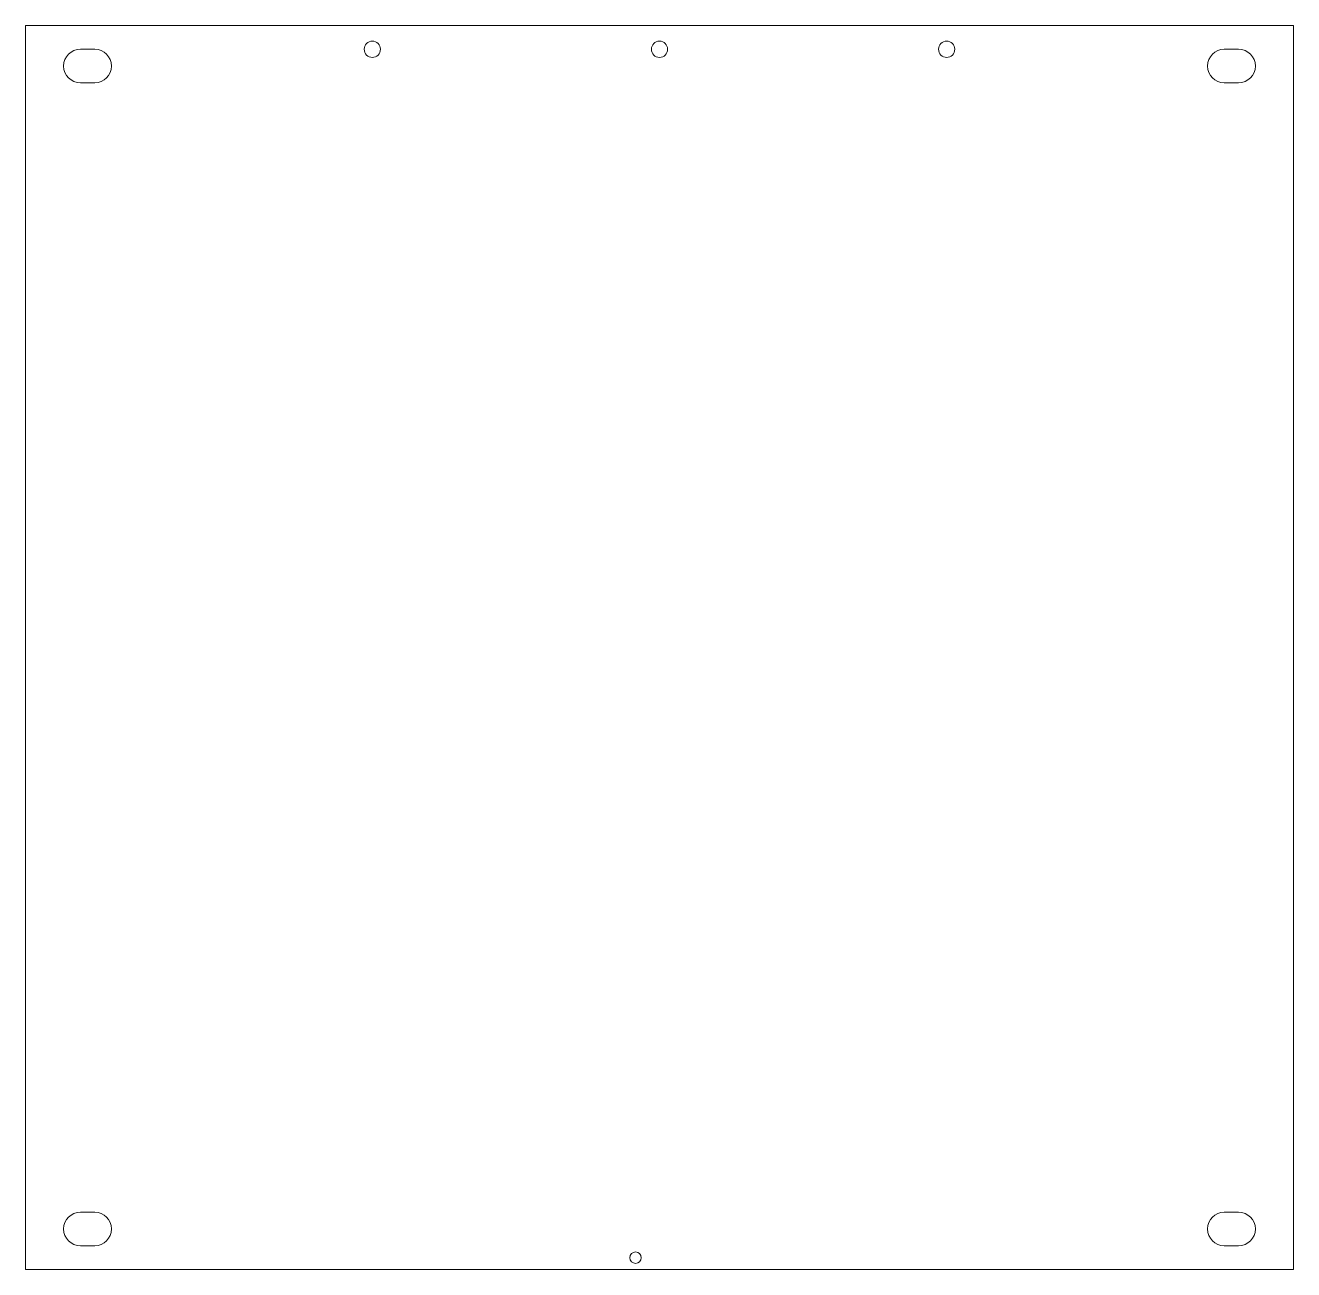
# Model space of a CAD drawing. Header units: millimetres. Extents: x -132 to 132, y -130 to 130.
import ezdxf

# ---------------------------------------------------------------- set-up
doc = ezdxf.new("R2010")
doc.units = ezdxf.units.MM

msp = doc.modelspace()

# ---------------------------------------------------------------- linework, layer by layer
at = {"color": 7, "linetype": 'Continuous', "lineweight": 15}
for p, q in [((-132.5, 130), (-132.5, -130)), ((132.5, 130), (-132.5, 130)), ((132.5, -130), (132.5, 130)), ((-121, 125), (-118, 125)), ((118, 125), (121, 125)), ((-121, 118), (-118, 118)), ((118, 118), (121, 118)), ((-121, -118), (-118, -118)), ((118, -118), (121, -118)), ((-121, -125), (-118, -125)), ((118, -125), (121, -125)), ((-132.5, -130), (132.5, -130))]:
    msp.add_line(p, q, dxfattribs=at)
for centre, radius in [((-60, 125), 1.7), ((0, 125), 1.7), ((60, 125), 1.7), ((-5, -127.5), 1.2)]:
    msp.add_circle(centre, radius, dxfattribs=at)
for centre, start, end in [((-121, 121.5), 90, 270), ((-118, 121.5), 270, 90), ((118, 121.5), 90, 270), ((121, 121.5), 270, 90), ((-121, -121.5), 90, 270), ((-118, -121.5), 270, 90), ((118, -121.5), 90, 270), ((121, -121.5), 270, 90)]:
    msp.add_arc(centre, 3.5, start, end, dxfattribs=at)

doc.saveas('drawing.dxf')
